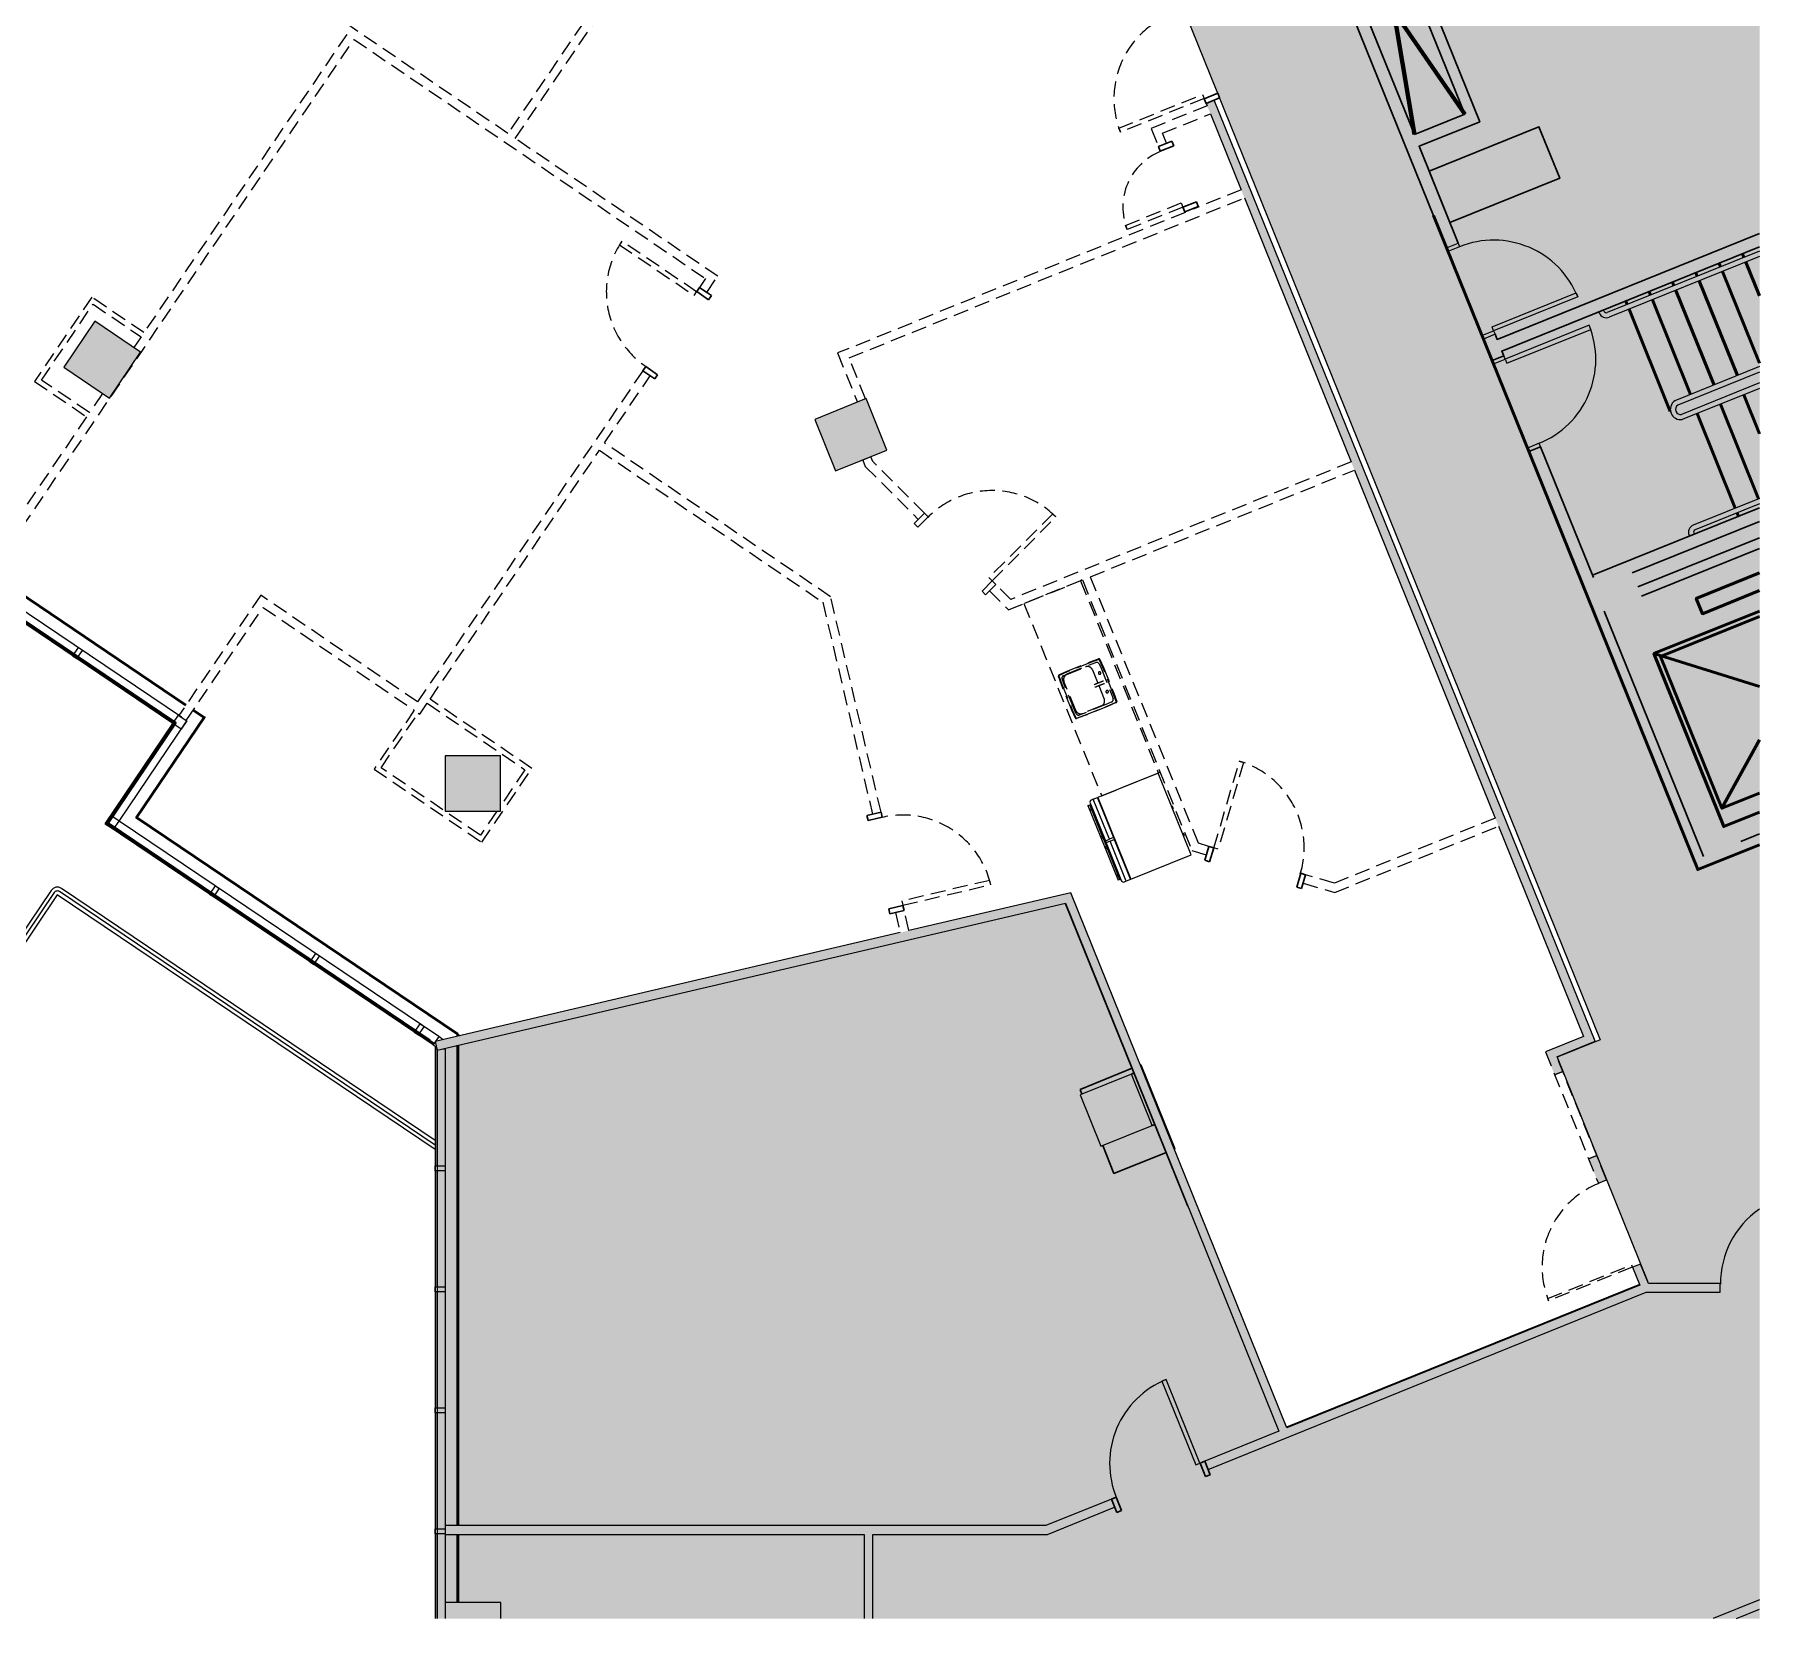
# Model space of a CAD drawing. Header units: inches. Extents: x 440 to 1827, y -16294 to -15154.
# Drawn here: x 1143 to 1827, y -16294 to -15665 of the extents above; entities that cross this region are included whole.
import ezdxf

# ---------------------------------------------------------------- set-up
doc = ezdxf.new("R2010")
doc.units = ezdxf.units.IN
doc.header["$LTSCALE"] = 48
doc.header["$MEASUREMENT"] = 0
doc.linetypes.add('Demolished', pattern=[0.1875, 0.125, -0.0625])
for name, color, linetype, lineweight in [('A-Anno-Note', 8, 'Continuous', 50), ('A-COLS', 8, 'Continuous', 30), ('A-DETL-GENF', 247, 'Continuous', 9), ('A-DETL-THIN', 8, 'Continuous', 9), ('A-DOOR', 8, 'Demolished', 9), ('A-DOOR-FRAM', 8, 'Continuous', 30), ('A-FLOR-EVTR', 8, 'Continuous', 50), ('A-FLOR-HRAL', 8, 'Continuous', 20), ('A-FLOR-STRS', 8, 'Continuous', 50), ('A-Hvac', 8, 'Continuous', 70), ('A-WALL', 8, 'Continuous', 30), ('A-WALL-PATT', 8, 'Continuous', 13), ('A-WALL-PRHT', 8, 'Continuous', 50), ('Chevy Chase Pavilion_9th - 900 _ 910_dwg', 8, 'Continuous', 9), ('I-WALL', 8, 'Continuous', 13), ('P-SANR-FIXT', 8, 'Demolished', 9), ('Q-CASE', 8, 'Demolished', 9), ('Q-SPCQ', 8, 'Continuous', 13), ('S-COLS', 8, 'Continuous', 13)]:
    doc.layers.add(name, color=color, linetype=linetype, lineweight=lineweight)

# ---------------------------------------------------------------- blocks, each defined once
blk = doc.blocks.new('Single Flush - OTJ_SOLIDFLUSH_ALUM-4829993-FIRST FLOOR DEMOLITION')
at = {"layer": 'A-DOOR'}
for p, q in [((16.15625, -1.75), (17.90625, -1.75)), ((16.15625, -37.5625), (16.15625, -1.75)), ((17.90625, -1.75), (17.90625, -37.5625)), ((17.90625, -37.5625), (16.15625, -37.5625))]:
    blk.add_line(p, q, dxfattribs=at)
blk.add_arc((17.90625, -1.75), 35.8125, 179.5, 270, dxfattribs=at)
at = {"layer": 'A-DOOR-FRAM', "linetype": 'Demolished'}
for p, q in [((-20, 4), (-20, -1.75)), ((-20, 4), (-18, 4)), ((-18, 4), (-18, -1.75)), ((18.000004, 4), (18.000004, -1.75)), ((18.000004, 4), (20.000004, 4)), ((20.000004, 4), (20.000004, -1.75)), ((-20, -1.75), (-18, -1.75)), ((18.000004, -1.75), (20.000004, -1.75))]:
    blk.add_line(p, q, dxfattribs=at)
blk = doc.blocks.new('Single Glass Door - 36_ x 84_-4836828-FIRST FLOOR DEMOLITION')
at = {"layer": 'A-DOOR'}
for p, q in [((16.90625, -1.75), (17.90625, -1.75)), ((16.90625, -37.5625), (16.90625, -1.75)), ((17.90625, -1.75), (17.90625, -37.5625)), ((17.90625, -37.5625), (16.90625, -37.5625))]:
    blk.add_line(p, q, dxfattribs=at)
blk.add_arc((17.90625, -1.75), 35.8125, 179.5, 270, dxfattribs=at)
blk = doc.blocks.new('Single Flush - 2_-4840420-FIRST FLOOR DEMOLITION')
at = {"layer": 'A-DOOR'}
for p, q in [((10.15625, -1.75), (11.90625, -1.75)), ((10.15625, -25.5625), (10.15625, -1.75)), ((11.90625, -1.75), (11.90625, -25.5625)), ((11.90625, -25.5625), (10.15625, -25.5625))]:
    blk.add_line(p, q, dxfattribs=at)
blk.add_arc((11.90625, -1.75), 23.8125, 179.5, 270, dxfattribs=at)
at = {"layer": 'A-DOOR-FRAM', "linetype": 'Demolished'}
for p, q in [((-14, 4), (-14, -1.75)), ((-14, 4), (-12, 4)), ((-12, 4), (-12, -1.75)), ((12.000004, 4), (12.000004, -1.75)), ((12.000004, 4), (14.000004, 4)), ((14.000004, 4), (14.000004, -1.75)), ((-14, -1.75), (-12, -1.75)), ((12.000004, -1.75), (14.000004, -1.75))]:
    blk.add_line(p, q, dxfattribs=at)
blk = doc.blocks.new('Single Flush - OTJ_SOLIDFLUSH_ALUM-4829932-FIRST FLOOR DEMOLITION')
at = {"layer": 'A-DOOR'}
for p, q in [((16.15625, 37.5625), (16.15625, 1.75)), ((17.90625, 37.5625), (16.15625, 37.5625)), ((17.90625, 1.75), (17.90625, 37.5625)), ((16.15625, 1.75), (17.90625, 1.75))]:
    blk.add_line(p, q, dxfattribs=at)
blk.add_arc((17.90625, 1.75), 35.8125, 90, 180.5, dxfattribs=at)
at = {"layer": 'A-DOOR-FRAM', "linetype": 'Demolished'}
for p, q in [((-20, -4), (-20, 1.75)), ((-20, 1.75), (-18, 1.75)), ((-18, -4), (-18, 1.75)), ((18.000004, -4), (18.000004, 1.75)), ((18.000004, 1.75), (20.000004, 1.75)), ((20.000004, -4), (20.000004, 1.75)), ((-20, -4), (-18, -4)), ((18.000004, -4), (20.000004, -4))]:
    blk.add_line(p, q, dxfattribs=at)
blk = doc.blocks.new('C-Counter Top - ADJ HEIGHT-4842377-FIRST FLOOR DEMOLITION')
at = {"layer": 'Q-CASE'}
for p, q in [((-47.26, 0), (-47.26, -0.75)), ((35.02, -0.75), (35.02, 0)), ((-47.26, -0.75), (-47.26, -25)), ((-47.26, -0.75), (35.02, -0.75)), ((35.02, -25), (35.02, -0.75)), ((-47.26, -25), (35.02, -25))]:
    blk.add_line(p, q, dxfattribs=at)
blk = doc.blocks.new('Single Flush - OTJ_SOLIDFLUSH_ALUM-V3-FIRST FLOOR DEMOLITION')
at = {"layer": 'A-DOOR', "linetype": 'Continuous'}
for p, q in [((16.15625, 37.5625), (16.15625, 1.75)), ((17.90625, 37.5625), (16.15625, 37.5625)), ((17.90625, 1.75), (17.90625, 37.5625)), ((16.15625, 1.75), (17.90625, 1.75))]:
    blk.add_line(p, q, dxfattribs=at)
blk.add_arc((17.90625, 1.75), 35.8125, 90, 180.5, dxfattribs=at)
at = {"layer": 'A-DOOR-FRAM'}
for p, q in [((-20, -4), (-20, 1.75)), ((-20, 1.75), (-18, 1.75)), ((-18, -4), (-18, 1.75)), ((18.000004, -4), (18.000004, 1.75)), ((18.000004, 1.75), (20.000004, 1.75)), ((20.000004, -4), (20.000004, 1.75)), ((-20, -4), (-18, -4)), ((18.000004, -4), (20.000004, -4))]:
    blk.add_line(p, q, dxfattribs=at)
blk = doc.blocks.new('Single Glass Door - 36_ x 84_-V4-FIRST FLOOR DEMOLITION')
at = {"layer": 'A-DOOR', "linetype": 'Continuous'}
blk.add_arc((17.90625, 1.75), 35.8125, 124.68249377, 180.5, dxfattribs=at)
blk = doc.blocks.new('Concrete-Rectangular-Column - 1_10_-4868861-FIRST FLOOR DEMOLITION')
at = {"layer": 'S-COLS'}
blk.add_hatch(color=256, dxfattribs=at).paths.add_polyline_path([(-11, -11), (11, -11), (11, 11), (-11, 11)], flags=0)
for p, q in [((11, 11), (-11, 11)), ((-11, 11), (-11, -11)), ((11, -11), (11, 11)), ((-11, -11), (11, -11))]:
    blk.add_line(p, q, dxfattribs=at)
blk = doc.blocks.new('Concrete-Rectangular-Column - 1_10_-V5-FIRST FLOOR DEMOLITION')
at = {"layer": 'S-COLS'}
blk.add_hatch(color=256, dxfattribs=at).paths.add_polyline_path([(4.61, -11), (11, -11), (11, 11), (4.61, 11)], flags=0)
for p, q in [((11, 11), (4.61, 11)), ((11, -11), (11, 11)), ((4.61, -11), (11, -11))]:
    blk.add_line(p, q, dxfattribs=at)
blk = doc.blocks.new('P-Sink-Rectangular - PSR1918-V6-FIRST FLOOR DEMOLITION')
at = {"layer": 'P-SANR-FIXT'}
for p, q in [((-9.5, 4.97), (-9.34, 8.49)), ((-9.13, 8.48), (-9.28, 4.96)), ((-8.99, 8.84), (-5.52, 9)), ((-5.51, 8.78), (-8.98, 8.63)), ((-8.5, 5.01), (-8.42, 6.97)), ((-7.47, 7.92), (-5.51, 8)), ((-5.52, 9), (5.52, 9)), ((-5.52, 9), (-5.51, 8.78)), ((5.51, 8.78), (-5.51, 8.78)), ((-5.51, 8), (5.51, 8)), ((5.52, 9), (5.51, 8.78)), ((8.98, 8.63), (5.51, 8.78)), ((5.51, 8), (7.47, 7.92)), ((5.52, 9), (8.99, 8.84)), ((8.42, 6.97), (8.5, 5.01)), ((9.28, 4.96), (9.13, 8.48)), ((9.34, 8.49), (9.5, 4.97)), ((-9.5, 4.97), (-9.28, 4.96)), ((-9.5, -4.97), (-9.5, 4.97)), ((-9.28, 4.96), (-9.28, -4.96)), ((-8.5, -5.01), (-8.5, 5.01)), ((-8.35, -5.5), (-8.35, 2.5)), ((-8.35, -5.5), (-8.35, 2.5)), ((-6.25, 4.6), (-0.49, 4.6)), ((-6.25, 4.6), (-0.49, 4.6)), ((0.48, 4.6), (6.25, 4.6)), ((0.48, 4.6), (6.25, 4.6)), ((8.35, 2.5), (8.35, -5.5)), ((8.35, 2.5), (8.35, -5.5)), ((8.5, 5.01), (8.5, -5.01)), ((9.5, 4.97), (9.28, 4.96)), ((9.28, -4.96), (9.28, 4.96)), ((9.5, 4.97), (9.5, -4.97)), ((-9.5, -4.97), (-9.28, -4.96)), ((-9.34, -8.49), (-9.5, -4.97)), ((-9.28, -4.96), (-9.13, -8.48)), ((-8.42, -6.97), (-8.5, -5.01)), ((8.5, -5.01), (8.42, -6.97)), ((9.13, -8.48), (9.28, -4.96)), ((9.5, -4.97), (9.28, -4.96)), ((9.5, -4.97), (9.34, -8.49)), ((-5.52, -9), (-8.99, -8.84)), ((-8.98, -8.63), (-5.51, -8.78)), ((-5.51, -8), (-7.47, -7.92)), ((6.25, -7.6), (-6.25, -7.6)), ((6.25, -7.6), (-6.25, -7.6)), ((-5.52, -9), (-5.51, -8.78)), ((5.52, -9), (-5.52, -9)), ((5.51, -8), (-5.51, -8)), ((-5.51, -8.78), (5.51, -8.78)), ((7.47, -7.92), (5.51, -8)), ((5.51, -8.78), (8.98, -8.63)), ((5.52, -9), (5.51, -8.78)), ((8.99, -8.84), (5.52, -9))]:
    blk.add_line(p, q, dxfattribs=at)
at = {"layer": 'P-SANR-FIXT', "flags": 128}
for points in [[(-0.5, 6.97), (-0.5, 6.97), (-0.5, 6.96), (-0.5, 6.95), (-0.5, 6.94), (-0.5, 6.93), (-0.5, 6.91), (-0.5, 6.89), (-0.5, 6.87), (-0.5, 6.84), (-0.5, 6.81), (-0.5, 6.78), (-0.5, 6.74), (-0.5, 6.7), (-0.5, 6.66), (-0.5, 6.62), (-0.5, 6.57), (-0.5, 6.52), (-0.5, 6.47), (-0.5, 6.42), (-0.5, 6.36), (-0.5, 6.3), (-0.5, 6.24), (-0.5, 6.18), (-0.5, 6.11), (-0.5, 6.05), (-0.5, 5.98), (-0.5, 5.91), (-0.5, 5.84), (-0.5, 5.77), (-0.5, 5.69), (-0.5, 5.62), (-0.5, 5.54), (-0.5, 5.46), (-0.5, 5.39), (-0.5, 5.31), (-0.5, 5.23), (-0.5, 5.15), (-0.5, 5.07), (-0.5, 4.99), (-0.5, 4.91), (-0.5, 4.83), (-0.5, 4.75), (-0.5, 4.67), (-0.5, 4.59), (-0.5, 4.51), (-0.5, 4.44), (-0.5, 4.36), (-0.5, 4.28), (-0.5, 4.21), (-0.5, 4.13), (-0.5, 4.06), (-0.5, 3.99), (-0.5, 3.92), (-0.5, 3.86), (-0.5, 3.79), (-0.5, 3.73), (-0.5, 3.66), (-0.5, 3.61), (-0.5, 3.55), (-0.5, 3.49), (-0.5, 3.44), (-0.5, 3.39), (-0.5, 3.34), (-0.5, 3.3), (-0.5, 3.25), (-0.5, 3.21), (-0.5, 3.18), (-0.5, 3.14), (-0.5, 3.11), (-0.5, 3.08), (-0.5, 3.06), (-0.5, 3.04), (-0.5, 3.02), (-0.5, 3), (-0.5, 2.99), (-0.5, 2.98), (-0.5, 2.97), (-0.5, 2.97), (-0.5, 2.97)], [(0.5, 2.97), (0.5, 2.97), (0.5, 2.97), (0.5, 2.98), (0.5, 2.99), (0.5, 3.01), (0.5, 3.02), (0.5, 3.05), (0.5, 3.07), (0.5, 3.1), (0.5, 3.13), (0.5, 3.16), (0.5, 3.19), (0.5, 3.23), (0.5, 3.27), (0.5, 3.32), (0.5, 3.36), (0.5, 3.41), (0.5, 3.46), (0.5, 3.52), (0.5, 3.57), (0.5, 3.63), (0.5, 3.69), (0.5, 3.76), (0.5, 3.82), (0.5, 3.89), (0.5, 3.95), (0.5, 4.02), (0.5, 4.1), (0.5, 4.17), (0.5, 4.24), (0.5, 4.32), (0.5, 4.39), (0.5, 4.47), (0.5, 4.55), (0.5, 4.63), (0.5, 4.71), (0.5, 4.79), (0.5, 4.87), (0.5, 4.95), (0.5, 5.03), (0.5, 5.11), (0.5, 5.19), (0.5, 5.26), (0.5, 5.34), (0.5, 5.42), (0.5, 5.5), (0.5, 5.58), (0.5, 5.65), (0.5, 5.73), (0.5, 5.8), (0.5, 5.87), (0.5, 5.94), (0.5, 6.01), (0.5, 6.08), (0.5, 6.14), (0.5, 6.21), (0.5, 6.27), (0.5, 6.33), (0.5, 6.39), (0.5, 6.44), (0.5, 6.49), (0.5, 6.55), (0.5, 6.59), (0.5, 6.64), (0.5, 6.68), (0.5, 6.72), (0.5, 6.76), (0.5, 6.79), (0.5, 6.82), (0.5, 6.85), (0.5, 6.88), (0.5, 6.9), (0.5, 6.92), (0.5, 6.93), (0.5, 6.95), (0.5, 6.96), (0.5, 6.96), (0.5, 6.97), (0.5, 6.97)]]:
    blk.add_lwpolyline(points, dxfattribs=at)
at = {"layer": 'P-SANR-FIXT'}
for centre, radius, start, end in [((-8.97, 8.47), 0.371, 92.5667, 177.4333), ((-8.97, 8.47), 0.156, 92.5667, 177.4333), ((-7.42, 6.92), 0.995, 92.5667, 177.4333), ((-4, 6.75), 0.5, 360, 180), ((-4, 6.75), 0.5, 135, 165), ((-4, 6.75), 0.5, 135, 165), ((-4, 6.75), 0.5, 60, 120), ((-4, 6.75), 0.5, 60, 120), ((-4, 6.75), 0.5, 75, 103.56208), ((-4, 6.75), 0.5, 75, 103.56208), ((-4, 6.75), 0.5, 0, 45), ((-4, 6.75), 0.5, 32.53985, 45), ((-4, 6.75), 0.5, 0, 45), ((-4, 6.75), 0.5, 32.53985, 45), ((-4, 6.75), 0.5, 15, 30), ((-4, 6.75), 0.5, 15, 30), ((4, 6.75), 0.5, 360, 180), ((4, 6.75), 0.5, 135, 180), ((4, 6.75), 0.5, 135, 180), ((4, 6.75), 0.5, 165, 180), ((4, 6.75), 0.5, 165, 180), ((4, 6.75), 0.5, 135, 150), ((4, 6.75), 0.5, 135, 150), ((4, 6.75), 0.5, 0, 120), ((4, 6.75), 0.5, 0, 120), ((4, 6.75), 0.5, 75, 105), ((4, 6.75), 0.5, 75, 105), ((4, 6.75), 0.5, 30, 60), ((4, 6.75), 0.5, 30, 60), ((7.42, 6.92), 0.995, 2.5667, 87.4333), ((8.97, 8.47), 0.156, 2.5667, 87.4333), ((8.97, 8.47), 0.371, 2.5667, 87.4333), ((-6.25, 2.5), 2.1, 90, 180), ((-6.25, 2.5), 2.1, 90, 180), ((-6.25, 2.5), 2.1, 160.02876, 180), ((-6.25, 2.5), 2.1, 115.02876, 154.97124), ((-6.25, 2.5), 2.1, 90, 109.97124), ((-4, 6.75), 0.5, 180, 360), ((-4, 6.75), 0.5, 180, 270), ((-4, 6.75), 0.5, 180, 270), ((-4, 6.75), 0.5, 195, 240), ((-4, 6.75), 0.5, 195, 240), ((-4, 6.75), 0.5, 255, 270), ((-4, 6.75), 0.5, 255, 270), ((-4, 6.75), 0.5, 315, 360), ((-4, 6.75), 0.5, 315, 360), ((-4, 6.75), 0.5, 315, 345), ((-4, 6.75), 0.5, 315, 345), ((4, 6.75), 0.5, 180, 360), ((4, 6.75), 0.5, 180, 225), ((4, 6.75), 0.5, 180, 195), ((4, 6.75), 0.5, 180, 225), ((4, 6.75), 0.5, 180, 195), ((4, 6.75), 0.5, 210, 225), ((4, 6.75), 0.5, 210, 225), ((4, 6.75), 0.5, 240, 300), ((4, 6.75), 0.5, 240, 300), ((4, 6.75), 0.5, 255, 270), ((4, 6.75), 0.5, 255, 270), ((4, 6.75), 0.5, 315, 345), ((4, 6.75), 0.5, 315, 345), ((4, 6.75), 0.5, 315, 330), ((4, 6.75), 0.5, 315, 330), ((6.25, 2.5), 2.1, 70.02876, 90), ((6.25, 2.5), 2.1, 0, 90), ((6.25, 2.5), 2.1, 0, 90), ((6.25, 2.5), 2.1, 25.02876, 64.97124), ((6.25, 2.5), 2.1, 0, 19.97124), ((-6.25, -5.5), 2.1, 180, 199.97124), ((-6.25, -5.5), 2.1, 180, 270), ((-6.25, -5.5), 2.1, 180, 270), ((-6.25, -5.5), 2.1, 205.02876, 244.97124), ((6.25, -5.5), 2.1, 270, 360), ((6.25, -5.5), 2.1, 270, 360), ((6.25, -5.5), 2.1, 295.02876, 334.97124), ((6.25, -5.5), 2.1, 340.02876, 360), ((-8.97, -8.47), 0.371, 182.5667, 267.4333), ((-8.97, -8.47), 0.156, 182.5667, 267.4333), ((-7.42, -6.92), 0.995, 182.5667, 267.4333), ((-6.25, -5.5), 2.1, 250.02876, 270), ((6.25, -5.5), 2.1, 270, 289.97124), ((7.42, -6.92), 0.995, 272.5667, 357.4333), ((8.97, -8.47), 0.156, 272.5667, 357.4333), ((8.97, -8.47), 0.371, 272.5667, 357.4333)]:
    blk.add_arc(centre, radius, start, end, dxfattribs=at)
blk = doc.blocks.new('A-Refrigerator - A-Refrigerator-4739113-FIRST FLOOR DEMOLITION')
at = {"layer": 'Q-SPCQ'}
for p, q in [((17.5, 13.75), (-17.5, 13.75)), ((-17.5, 13.75), (-17.5, -12)), ((-3.18, 14), (-3.18, 13.75)), ((-3.16, 14), (-3.18, 14)), ((-3.18, 14), (-2.18, 14)), ((-2.18, 14), (-2.2, 14)), ((-2.18, 13.75), (-2.18, 14)), ((8.38, 14), (8.38, 13.75)), ((8.4, 14), (8.38, 14)), ((8.38, 14), (9.38, 14)), ((9.38, 14), (9.36, 14)), ((9.38, 13.75), (9.38, 14)), ((17.5, -12), (17.5, 13.75)), ((-17.5, -12), (17.5, -12)), ((-0.36, -12.19), (-17.5, -12.19)), ((-17.5, -12.19), (-17.5, -12.25)), ((-17.5, -12.25), (-0.36, -12.25)), ((-17.5, -14), (-17.5, -12.25)), ((-0.36, -12.25), (-0.36, -12.19)), ((17.5, -12.19), (-0.36, -12.19)), ((-0.36, -12.25), (-0.36, -14)), ((0.39, -12.25), (17.5, -12.25)), ((0.39, -14), (0.39, -12.25)), ((17.5, -12.25), (17.5, -12.19)), ((17.5, -12.25), (17.5, -14)), ((-0.36, -14), (-17.5, -14)), ((-17.5, -14), (-17.5, -15.21)), ((-17.5, -15.21), (-16.96, -15.75)), ((-16.96, -15.75), (-0.36, -15.75)), ((-2.39, -16.13), (-16, -16.13)), ((-16, -16.88), (-16, -16.13)), ((-16, -16.88), (16, -16.88)), ((-14.19, -15.75), (-14.19, -16.13)), ((-14.19, -15.75), (-14.19, -16.5)), ((-13.81, -16.13), (-13.81, -15.75)), ((-13.81, -16.5), (-13.81, -15.75)), ((-2.42, -15.75), (-2.42, -16.18)), ((-2.42, -15.75), (-2.42, -16.18)), ((2.07, -16.13), (-2.07, -16.13)), ((-2.04, -16.2), (-2.04, -15.75)), ((-2.04, -16.2), (-2.04, -15.75)), ((-0.36, -15.75), (-0.36, -14)), ((-0.36, -15.75), (0.39, -15.75)), ((17.5, -14), (0.39, -14)), ((0.39, -14), (0.39, -15.75)), ((0.39, -15.75), (16.89, -15.75)), ((2.04, -15.75), (2.04, -16.2)), ((2.04, -15.75), (2.04, -16.2)), ((16, -16.13), (2.39, -16.13)), ((2.42, -16.18), (2.42, -15.75)), ((2.42, -16.18), (2.42, -15.75)), ((13.81, -15.75), (13.81, -16.13)), ((13.81, -15.75), (13.81, -16.5)), ((14.19, -16.13), (14.19, -15.75)), ((14.19, -16.5), (14.19, -15.75)), ((16, -16.13), (16, -16.88)), ((16.89, -15.75), (17.5, -15.14)), ((17.5, -15.14), (17.5, -14))]:
    blk.add_line(p, q, dxfattribs=at)
for centre, start, end in [((-2.25, -16.5), 90, 270), ((-2.25, -16.5), 270, 90), ((2.25, -16.5), 90, 270), ((2.25, -16.5), 270, 90)]:
    blk.add_arc(centre, 0.375, start, end, dxfattribs=at)
blk = doc.blocks.new('Chevy Chase Pavilion_9th - 900 _ 910_dwg-4821032-FIRST FLOOR DEMOLITION')
at = {"layer": 'A-Anno-Note', "flags": 128}
for points in [[(2470.91, 2407.95), (2446.42, 2398.06), (2341.53, 2657.67)], [(1763.67, 2509.25), (1842.2, 2456.29), (1815.33, 2416.47), (1943.2, 2330.22)]]:
    blk.add_lwpolyline(points, dxfattribs=at)
at = {"layer": 'A-COLS'}
for p, q in [((2221.67, 2316.95), (2222.67, 2317.36)), ((2230.91, 2296.96), (2229.91, 2296.56))]:
    blk.add_line(p, q, dxfattribs=at)
at = {"layer": 'A-COLS', "flags": 128}
blk.add_lwpolyline([(2339.79, 2675.3), (2383.37, 2692.91), (2391.61, 2672.51), (2348.03, 2654.9)], close=True, dxfattribs=at)
at = {"layer": 'A-DOOR', "linetype": 'Continuous', "flags": 128}
for points in [[(2347.27, 2643.43), (2346.7, 2644.82), (2351.34, 2646.7), (2351.9, 2645.31)], [(2364.74, 2613.55), (2398.12, 2627.04), (2398.77, 2625.42), (2365.4, 2611.93)], [(2361.32, 2608.66), (2360.76, 2610.06), (2365.4, 2611.93), (2365.96, 2610.54)], [(2370.61, 2599.04), (2403.99, 2612.51), (2403.33, 2614.14), (2369.95, 2600.66)], [(2364.75, 2600.18), (2365.31, 2598.79), (2369.95, 2600.66), (2369.39, 2602.05)], [(2378.79, 2565.4), (2379.36, 2564.01), (2383.99, 2565.89), (2383.43, 2567.28)]]:
    blk.add_lwpolyline(points, close=True, dxfattribs=at)
at = {"layer": 'A-DOOR', "linetype": 'Continuous'}
for centre, start, end in [((2365.4, 2611.93), 22.01263, 112.01265), ((2369.95, 2600.66), 291.99019, 21.99021)]:
    blk.add_arc(centre, 36, start, end, dxfattribs=at)
at = {"layer": 'A-FLOR-EVTR'}
for p, q in [((2470.91, 2500.71), (2429.03, 2483.79)), ((2431.64, 2482.68), (2470.91, 2498.55)), ((2470.91, 2449.62), (2455.98, 2422.42))]:
    blk.add_line(p, q, dxfattribs=at)
at = {"layer": 'A-FLOR-EVTR', "flags": 128}
for points in [[(2470.91, 2515.87), (2445.79, 2505.73), (2448.24, 2499.66), (2470.91, 2508.82)], [(2470.91, 2470.78), (2429.03, 2483.79), (2456.75, 2415.18), (2470.91, 2420.9)], [(2470.91, 2428.45), (2455.98, 2422.42), (2431.64, 2482.68)]]:
    blk.add_lwpolyline(points, dxfattribs=at)
at = {"layer": 'A-FLOR-HRAL'}
for p, q in [((2470.91, 2643.55), (2410.51, 2619.15)), ((2470.91, 2641.4), (2411.26, 2617.29)), ((2407.37, 2618.91), (2407.14, 2619.47)), ((2409.19, 2619.74), (2409, 2620.21)), ((2470.91, 2597.72), (2437.29, 2584.13)), ((2470.91, 2595.56), (2438.45, 2582.44)), ((2470.91, 2591.24), (2439.94, 2578.73)), ((2470.91, 2589.09), (2440.28, 2576.71)), ((2470.91, 2545.4), (2444.61, 2534.77)), ((2470.91, 2543.25), (2445.36, 2532.92)), ((2442.92, 2530.95), (2443.14, 2530.4)), ((2444.8, 2531.62), (2444.99, 2531.15)), ((1844.64, 2458.53), (1766.09, 2511.52)), ((1792.84, 2389.79), (1760.57, 2341.93)), ((1945.33, 2290.54), (1797.01, 2390.59)), ((1794.09, 2388.94), (1761.17, 2340.15)), ((1945.33, 2288.74), (1796.17, 2389.35)), ((1945.33, 2326.94), (1945.33, 2100.84)), ((1949.29, 2326.94), (1949.29, 2137.72)), ((1949.29, 2134.22), (1949.29, 2107.22))]:
    blk.add_line(p, q, dxfattribs=at)
at = {"layer": 'A-FLOR-HRAL', "flags": 128}
for points in [[(1944.51, 2328.5), (1814.34, 2416.29), (1841.19, 2456.09), (1725.13, 2534.37)], [(1946.72, 2331.78), (1819.84, 2417.36), (1846.68, 2457.15), (1844.47, 2453.87), (1841.19, 2456.08), (1843.4, 2459.36), (1844.97, 2458.31)], [(1846.49, 2457.28), (1846.69, 2457.15), (1846.49, 2457.28)], [(1945.33, 2286.93), (1795.33, 2388.11), (1761.77, 2338.36)], [(1945.31, 2329.69), (1944.51, 2328.5), (1945.33, 2327.94)], [(1945.33, 2327.94), (1945.33, 2326.94), (1945.96, 2326.94)], [(1948.49, 2330.58), (1946.72, 2331.78), (1945.43, 2329.87)], [(1948.3, 2326.94), (1949.29, 2326.94), (1949.29, 2327.17)], [(1949.28, 2134.47), (1945.33, 2134.47), (1945.33, 2136.47), (1949.28, 2136.47)]]:
    blk.add_lwpolyline(points, dxfattribs=at)
for points in [[(1805.28, 2485.11), (1803.63, 2486.23), (1801.41, 2482.95), (1803.07, 2481.83)], [(1819.84, 2417.36), (1816.56, 2419.58), (1814.34, 2416.29), (1817.62, 2414.08)], [(1859.63, 2390.51), (1857.97, 2391.63), (1855.76, 2388.35), (1857.41, 2387.23)], [(1899.41, 2363.66), (1897.76, 2364.78), (1895.55, 2361.5), (1897.2, 2360.38)], [(1940.87, 2335.72), (1939.22, 2336.84), (1937.01, 2333.56), (1938.66, 2332.44)], [(1949.29, 2280.47), (1949.29, 2278.47), (1945.33, 2278.47), (1945.33, 2280.47)], [(1949.29, 2232.47), (1949.29, 2230.47), (1945.33, 2230.47), (1945.33, 2232.47)], [(1949.29, 2184.47), (1949.29, 2182.47), (1945.33, 2182.47), (1945.33, 2184.47)]]:
    blk.add_lwpolyline(points, close=True, dxfattribs=at)
at = {"layer": 'A-FLOR-HRAL'}
for centre, radius, start, end in [((2410.12, 2620.11), 3, 202.00484, 292.00485), ((2410.12, 2620.11), 1, 202.00484, 292.00485), ((2439.59, 2580.77), 4.09, 124.3409, 279.66846), ((2439.59, 2580.77), 2.03, 124.3409, 279.66846), ((2445.73, 2531.99), 3, 112.00468, 202.00468), ((2445.73, 2531.99), 1, 112.00468, 202.00468), ((1795.33, 2388.11), 3, 55.98915, 145.99959), ((1795.33, 2388.11), 1.5, 55.99922, 146.02008)]:
    blk.add_arc(centre, radius, start, end, dxfattribs=at)
at = {"layer": 'A-FLOR-STRS'}
for p, q in [((2454.91, 2638.7), (2455.47, 2637.31)), ((2464.18, 2642.45), (2464.74, 2641.06)), ((2465.49, 2639.2), (2470.91, 2625.78)), ((2436.36, 2631.21), (2436.92, 2629.82)), ((2445.63, 2634.96), (2446.2, 2633.57)), ((2446.94, 2631.71), (2462.12, 2594.16)), ((2456.21, 2635.46), (2470.91, 2599.09)), ((2417.82, 2623.72), (2418.38, 2622.32)), ((2427.09, 2627.47), (2427.65, 2626.07)), ((2428.4, 2624.22), (2443.57, 2586.67)), ((2437.67, 2627.97), (2452.85, 2590.41)), ((2419.13, 2620.47), (2435.51, 2579.94)), ((2455.39, 2582.81), (2470.57, 2545.26)), ((2464.66, 2586.56), (2470.91, 2571.1)), ((2446.12, 2579.07), (2461.29, 2541.52)), ((2462.04, 2539.67), (2462.6, 2538.28))]:
    blk.add_line(p, q, dxfattribs=at)
at = {"layer": 'A-Hvac'}
for p, q in [((2333.93, 2689.82), (2317.57, 2787.82)), ((2297.59, 2779.75), (2353.9, 2697.88))]:
    blk.add_line(p, q, dxfattribs=at)
at = {"layer": 'A-WALL'}
for p, q in [((2361.32, 2608.66), (2364.75, 2600.18)), ((2379.36, 2564.01), (2383.99, 2565.89)), ((2379.36, 2564.02), (2404.09, 2502.82)), ((2384, 2565.89), (2404.98, 2513.97)), ((2470.91, 2541.69), (2404.6, 2514.9)), ((2470.91, 2536.29), (2420.38, 2515.88)), ((2422.63, 2510.32), (2470.91, 2529.82)), ((2424.13, 2506.61), (2470.91, 2525.51)), ((1801.81, 2483.53), (1763.67, 2509.25)), ((2405.58, 2499.11), (2444.92, 2401.76)), ((2409.29, 2500.61), (2448.62, 2403.26)), ((1841.6, 2456.68), (1803.46, 2482.41)), ((1841.78, 2455.68), (1817.14, 2419.16)), ((1856.16, 2388.93), (1818.02, 2414.66)), ((2470.91, 2412.28), (2463.46, 2409.27)), ((2465.88, 2405.93), (2470.91, 2407.96)), ((1895.94, 2362.08), (1857.8, 2387.81)), ((1937.39, 2334.13), (1897.6, 2360.97)), ((1944.89, 2329.07), (1939.04, 2333.01)), ((1946.03, 2326.61), (1946.03, 2280.47)), ((2201.23, 2310.85), (2221.92, 2319.22)), ((2201.98, 2309), (2201.23, 2310.85)), ((1946.03, 2278.48), (1946.03, 2232.47)), ((1946.03, 2230.48), (1946.03, 2184.47)), ((1946.03, 2182.48), (1946.03, 2136.47)), ((1946.03, 2134.48), (1946.03, 2100.84))]:
    blk.add_line(p, q, dxfattribs=at)
at = {"layer": 'A-WALL', "flags": 128}
for points in [[(2470.91, 2857.7), (2290.2, 2784.69), (2346.71, 2644.82)], [(2351.35, 2646.7), (2335.8, 2685.18), (2359.91, 2694.92), (2320.82, 2791.66), (2470.91, 2852.31)], [(2365.96, 2610.54), (2366.77, 2608.54), (2470.91, 2650.62)], [(2362.13, 2606.66), (2364.75, 2600.18), (2369.39, 2602.05), (2368.64, 2603.91), (2470.91, 2645.23)], [(2225.17, 2320.53), (2225.33, 2320.59), (2238.82, 2287.22), (2238.65, 2287.15)], [(2235.41, 2285.84), (2214.71, 2277.48), (2210.22, 2288.6)]]:
    blk.add_lwpolyline(points, dxfattribs=at)
blk.add_lwpolyline([(2333.93, 2689.82), (2296.72, 2781.93), (2316.69, 2790), (2353.9, 2697.88)], close=True, dxfattribs=at)
at = {"layer": 'A-WALL-PRHT'}
for p, q in [((1846.4, 2463.37), (1768.9, 2515.65)), ((1954.3, 2332.71), (1954.3, 2331.94)), ((1954.3, 2328.35), (1954.3, 2137.72)), ((1954.3, 2134.22), (1954.3, 2107.22))]:
    blk.add_line(p, q, dxfattribs=at)
at = {"layer": 'A-WALL-PRHT', "flags": 128}
blk.add_lwpolyline([(1954.29, 2332.7), (1826.78, 2418.71), (1853.62, 2458.5), (1849.31, 2461.42)], dxfattribs=at)

msp = doc.modelspace()

# ---------------------------------------------------------------- hatches: boundary and pattern name
at = {"layer": 'A-DETL-GENF'}
h = msp.add_hatch(color=256, dxfattribs=at)
h.paths.add_polyline_path([(1305.8, -16293.97), (1305.81, -16293.97), (1305.81, -16287.58), (1327.81, -16287.58), (1327.81, -16293.97), (1472.05, -16293.97), (1472.05, -16260.58), (1305.8, -16260.58), (1305.8, -16257.08), (1544.17, -16257.08), (1570.18, -16246.56), (1571.49, -16249.8), (1544.85, -16260.58), (1475.55, -16260.58), (1475.55, -16293.97), (1809, -16293.97), (1827.43, -16286.52), (1827.43, -15154.33), (1383.78, -15154.33), (1383.78, -15385.58), (1447.48, -15385.58), (1504.16, -15430.97), (1501.97, -15433.7), (1446.25, -15389.08), (1194.28, -15389.08), (1194.28, -15237.45), (1197.78, -15237.45), (1197.78, -15316.95), (1251.34, -15316.95), (1251.34, -15320.45), (1197.78, -15320.45), (1197.78, -15385.58), (1379.78, -15385.58), (1379.78, -15320.45), (1287.34, -15320.45), (1287.34, -15316.95), (1379.78, -15316.95), (1379.78, -15163.08), (1284.71, -15163.08), (1284.71, -15155.33), (1288.21, -15155.33), (1288.21, -15159.58), (1379.78, -15159.58), (1379.78, -15154.33), (759.52, -15154.33), (759.52, -15160.95), (851.27, -15160.95), (851.27, -15157.02), (854.77, -15157.02), (854.77, -15160.95), (916.21, -15160.95), (916.21, -15164.45), (719.73, -15164.45), (719.73, -15167.45), (714.86, -15167.45), (714.86, -15164.45), (690.27, -15164.45), (690.27, -15160.95), (756.02, -15160.95), (756.02, -15154.33), (647.27, -15154.33), (647.27, -15160.95), (652.27, -15160.95), (652.27, -15164.45), (637.4, -15164.45), (637.4, -15160.95), (642.4, -15160.95), (642.4, -15154.33), (533.65, -15154.33), (533.65, -15160.95), (599.4, -15160.95), (599.4, -15164.45), (523.77, -15164.45), (523.77, -15159.58), (528.77, -15159.58), (528.77, -15154.33), (461.24, -15154.33), (461.24, -15159.58), (485.77, -15159.58), (485.77, -15164.45), (461.24, -15164.45), (461.24, -15463.14), (514.27, -15463.14), (514.28, -15462.32), (559.77, -15462.32), (559.77, -15460.14), (560.77, -15460.14), (560.77, -15462.32), (1432.27, -15462.32), (1458.98, -15483.69), (1462.14, -15478.99), (1480.38, -15491.3), (1476.2, -15497.5), (1563.41, -15567.33), (1764.19, -16064.31), (1747.08, -16071.22), (1783.03, -16160.06), (1782.99, -16160.08), (1783.33, -16160.94), (1811.86, -16160.94), (1811.86, -16164.44), (1782.49, -16164.44), (1608.57, -16234.8), (1607.26, -16231.55), (1636.65, -16219.66), (1575.5, -16068.38), (1551.88, -16010), (1302.6, -16068.38), (1302.6, -16293.97)], flags=0)
h.paths.add_polyline_path([(1827.43, -16293.97), (1827.43, -16290.3), (1818.35, -16293.97)], flags=0)
h.paths.add_polyline_path([(1639.89, -16218.35), (1779.87, -16161.72), (1779.74, -16161.39), (1639.76, -16218.02)], flags=0)
h.paths.add_polyline_path([(1566.03, -16106.49), (1557.79, -16086.09), (1578.19, -16077.85), (1586.43, -16098.25)], flags=0)
h.paths.add_polyline_path([(461.24, -15841.83), (537.04, -15811.16), (532.04, -15800.43), (523.56, -15803.85), (515.32, -15783.46), (515.42, -15783.42), (515.32, -15783.16), (522.61, -15780.21), (514.27, -15762.32), (514.27, -15614.62), (503.78, -15614.62), (503.78, -15593.24), (461.24, -15593.24), (461.24, -15792.94)], flags=0)
h.paths.add_polyline_path([(461.24, -15589.74), (503.78, -15589.74), (503.78, -15568.14), (514.27, -15568.14), (514.27, -15467.14), (461.24, -15467.14), (461.24, -15568.14)], flags=0)
h.paths.add_polyline_path([(799.77, -15402.45), (694.96, -15402.45), (694.96, -15397.45), (799.77, -15397.45), (799.77, -15385.45), (1137.77, -15385.45), (1137.77, -15229.45), (1129.07, -15229.45), (1129.07, -15229.95), (1127.07, -15229.95), (1127.07, -15223.95), (1129.07, -15223.95), (1129.07, -15224.45), (1142.77, -15224.45), (1142.77, -15390.45), (804.77, -15390.45), (804.77, -15402.45), (802.79, -15402.45)], flags=0)
h.paths.add_polyline_path([(656.96, -15402.45), (648.52, -15402.45), (648.52, -15337.45), (560.77, -15337.45), (560.77, -15388.15), (559.77, -15388.15), (559.77, -15337.45), (478.77, -15337.45), (478.77, -15332.58), (506.77, -15332.58), (506.77, -15286.2), (478.77, -15286.2), (478.77, -15281.33), (506.77, -15281.33), (506.77, -15229.33), (478.77, -15229.33), (478.77, -15224.45), (527.11, -15224.45), (527.11, -15229.33), (511.65, -15229.33), (511.65, -15315.45), (528.77, -15315.45), (528.77, -15332.58), (569.77, -15332.58), (569.77, -15229.33), (565.11, -15229.33), (565.11, -15224.45), (714.86, -15224.45), (714.86, -15205.45), (719.73, -15205.45), (719.73, -15224.45), (753.77, -15224.45), (753.77, -15223.95), (755.77, -15223.95), (755.77, -15229.95), (753.77, -15229.95), (753.77, -15229.45), (623.68, -15229.45), (623.68, -15324.45), (794.77, -15324.45), (794.77, -15229.45), (793.77, -15229.45), (793.77, -15229.95), (791.77, -15229.95), (791.77, -15223.95), (793.77, -15223.95), (793.77, -15224.45), (810.23, -15224.45), (810.23, -15223.95), (812.23, -15223.95), (812.23, -15229.95), (810.23, -15229.95), (810.23, -15229.45), (799.77, -15229.45), (799.77, -15315.45), (816.77, -15315.45), (816.77, -15337.45), (794.77, -15337.45), (794.77, -15329.45), (653.4, -15329.45), (653.4, -15397.58), (656.96, -15397.58)], flags=0)
h.paths.add_polyline_path([(1222.82, -15384.33), (1198.82, -15384.33), (1198.82, -15344.7), (1222.82, -15344.7), (1222.82, -15363.33), (1378.82, -15363.33), (1378.82, -15384.33), (1234.98, -15384.33)], flags=0)
h.paths.add_polyline_path([(574.77, -15332.58), (648.52, -15332.58), (648.52, -15329.45), (574.65, -15329.45), (574.65, -15332.58)], flags=0)
h.paths.add_polyline_path([(848.23, -15229.95), (848.23, -15223.95), (850.23, -15223.95), (850.23, -15224.45), (1089.07, -15224.45), (1089.07, -15223.95), (1091.07, -15223.95), (1091.07, -15229.95), (1089.07, -15229.95), (1089.07, -15229.45), (850.23, -15229.45), (850.23, -15229.95)], flags=0)
h.paths.add_polyline_path([(1197.78, -15172.45), (1194.28, -15172.45), (1194.28, -15164.45), (952.21, -15164.45), (952.21, -15160.95), (1198.03, -15160.95), (1198.03, -15164.45), (1197.78, -15164.45)], flags=0)
at = {"layer": 'A-WALL-PATT'}
h = msp.add_hatch(color=256, dxfattribs=at)
h.paths.add_polyline_path([(1757.63, -16062.93), (1760.87, -16061.62), (1611.05, -15691.28), (1607.81, -15692.59), (1757.09, -16061.62)], flags=0)
h.paths.add_polyline_path([(1592.8, -15655.51), (1596.05, -15654.2), (1562.85, -15572.12), (1557.26, -15567.65), (1560.16, -15574.82)], flags=0)
for points in [[(1302.6, -16068.38), (1555.39, -16009.18), (1554.06, -16005.89), (1301.8, -16064.97)], [(1636.65, -16219.66), (1639.89, -16218.35), (1555.39, -16009.18), (1551.94, -16009.98), (1586.43, -16095.36)], [(1747, -16071.01), (1762.18, -16064.86), (1760.87, -16061.62), (1745.69, -16067.76), (1746.1, -16068.78)], [(1783.12, -16164.44), (1811.86, -16164.44), (1811.86, -16160.94), (1783.33, -16160.94), (1784.43, -16163.66), (1782.49, -16164.44)], [(1544.17, -16260.58), (1544.85, -16260.58), (1553.5, -16257.08), (1305.8, -16257.08), (1305.8, -16260.58), (1486.39, -16260.58)], [(1473.45, -16293.97), (1475.55, -16293.97), (1475.55, -16260.58), (1472.05, -16260.58), (1472.05, -16293.97)], [(1814, -16293.97), (1818.35, -16293.97), (1827.43, -16290.3), (1827.43, -16286.52), (1809, -16293.97)]]:
    msp.add_hatch(color=256, dxfattribs=at).paths.add_polyline_path(points, flags=0)
h = msp.add_hatch(color=256, dxfattribs=at)
h.paths.add_polyline_path([(1779.87, -16161.72), (1783.12, -16160.41), (1780.23, -16153.27), (1776.99, -16154.58)], flags=0)
h.paths.add_polyline_path([(1763.5, -16121.2), (1766.75, -16119.89), (1762.83, -16110.2), (1759.59, -16111.51), (1762.83, -16119.54)], flags=0)
h.paths.add_polyline_path([(1746.1, -16078.13), (1749.35, -16076.82), (1745.69, -16067.76), (1742.44, -16069.07), (1745.69, -16077.1)], flags=0)
h = msp.add_hatch(color=256, dxfattribs=at)
h.paths.add_polyline_path([(1551.94, -16257.08), (1553.5, -16257.08), (1571.49, -16249.8), (1570.18, -16246.56), (1544.17, -16257.08)], flags=0)
h.paths.add_polyline_path([(1608.57, -16234.8), (1784.43, -16163.66), (1783.12, -16160.41), (1607.26, -16231.55)], flags=0)

# ---------------------------------------------------------------- linework, layer by layer
at = {"layer": 'A-DETL-THIN'}
for p, q in [((1563.41, -15567.33), (1764.19, -16064.31)), ((1600.6, -16130.44), (1551.88, -16009.99)), ((1302.6, -16068.38), (1302.6, -16293.97)), ((1764.19, -16064.31), (1747.08, -16071.22)), ((1747.08, -16071.22), (1783.03, -16160.06)), ((1779.74, -16161.39), (1639.76, -16218.02))]:
    msp.add_line(p, q, dxfattribs=at)
at = {"layer": 'I-WALL', "linetype": 'Demolished'}
for p, q in [((1333.58, -15706.52), (1467.73, -15509.32)), ((1385.81, -15623.52), (1330.68, -15704.55)), ((1330.68, -15704.55), (1252.01, -15651.02)), ((1122.61, -15883.29), (1269.6, -15667.22)), ((1266.7, -15665.25), (1186.21, -15783.58)), ((1269.6, -15667.22), (1409.12, -15762.14)), ((1608.18, -15693.52), (1585.93, -15702.52)), ((1590.49, -15704.45), (1609.49, -15696.76)), ((1585.93, -15702.52), (1588.85, -15709.73)), ((1592.1, -15708.42), (1590.49, -15704.45)), ((1413.98, -15761.22), (1333.58, -15706.52)), ((1588.85, -15709.73), (1592.1, -15708.42)), ((1466.1, -15793.6), (1622.99, -15730.13)), ((1621.68, -15726.89), (1602.68, -15734.58)), ((1599.43, -15735.89), (1461.54, -15791.67)), ((1602.6, -15734.38), (1599.35, -15735.69)), ((1599.35, -15735.69), (1599.43, -15735.89)), ((1602.68, -15734.58), (1602.6, -15734.38)), ((1409.12, -15762.14), (1406.73, -15765.66)), ((1406.73, -15765.66), (1409.63, -15767.62)), ((1409.63, -15767.62), (1413.98, -15761.22)), ((1165.54, -15769.52), (1142.81, -15802.93)), ((1145.59, -15802.4), (1166.07, -15772.3)), ((1186.21, -15783.58), (1165.54, -15769.52)), ((1166.07, -15772.3), (1185.08, -15785.23)), ((1185.08, -15785.23), (1182.16, -15789.52)), ((1461.54, -15791.67), (1469.43, -15811.17)), ((1472.67, -15809.86), (1466.1, -15793.6)), ((1384.23, -15798.73), (1294.83, -15930.15)), ((1368.99, -15827.36), (1387.13, -15800.7)), ((1387.13, -15800.7), (1384.23, -15798.73)), ((1142.81, -15802.93), (1163.48, -15816.99)), ((1164.6, -15815.33), (1145.59, -15802.4)), ((1169.79, -15807.71), (1164.6, -15815.33)), ((1163.48, -15816.99), (1119.71, -15881.32)), ((1458.77, -15888.44), (1368.99, -15827.36)), ((1299.8, -15929.06), (1367.02, -15830.26)), ((1367.02, -15830.26), (1455.67, -15890.57)), ((1474.77, -15832.88), (1471.52, -15834.2)), ((1471.52, -15834.2), (1472.54, -15836.71)), ((1475.52, -15834.74), (1474.77, -15832.88)), ((1496.05, -15855.27), (1475.52, -15834.74)), ((1665.37, -15834.89), (1530.25, -15889.47)), ((1472.54, -15836.71), (1493.57, -15857.75)), ((1561.91, -15880.46), (1666.68, -15838.13)), ((1493.57, -15857.75), (1496.05, -15855.27)), ((1524.33, -15883.56), (1521.86, -15886.03)), ((1530.25, -15889.47), (1524.33, -15883.56)), ((1529.41, -15893.59), (1558.67, -15881.77)), ((1558.67, -15881.77), (1602.11, -15989.15)), ((1604.72, -15986.27), (1561.91, -15880.46)), ((1232.6, -15887.81), (1200.11, -15935.56)), ((1294.83, -15930.15), (1232.6, -15887.81)), ((1478.8, -15973.96), (1458.77, -15888.44)), ((1521.86, -15886.03), (1529.41, -15893.59)), ((1203.01, -15937.53), (1233.52, -15892.67)), ((1233.52, -15892.67), (1293.48, -15933.46)), ((1455.67, -15890.57), (1475.39, -15974.76)), ((1295.75, -15935.01), (1298.67, -15930.72)), ((1298.67, -15930.72), (1337.45, -15957.09)), ((1340.23, -15956.57), (1299.8, -15929.06)), ((1200.11, -15935.56), (1203.01, -15937.53)), ((1293.48, -15933.46), (1277.59, -15956.82)), ((1280.37, -15956.29), (1295.13, -15934.59)), ((1295.13, -15934.59), (1295.75, -15935.01)), ((1277.59, -15956.82), (1320.29, -15985.87)), ((1319.76, -15983.09), (1280.37, -15956.29)), ((1320.29, -15985.87), (1340.23, -15956.57)), ((1337.45, -15957.09), (1327.78, -15971.31)), ((1326.23, -15973.58), (1319.76, -15983.09)), ((1475.39, -15974.76), (1478.8, -15973.96)), ((1722.56, -15976.26), (1658.7, -16002.09)), ((1658.89, -16005.79), (1723.87, -15979.5)), ((1602.11, -15989.15), (1607.91, -15990.86)), ((1608.9, -15987.5), (1604.72, -15986.27)), ((1607.91, -15990.86), (1608.9, -15987.5)), ((1647.28, -15998.74), (1646.3, -16002.1)), ((1658.7, -16002.09), (1647.28, -15998.74)), ((1646.3, -16002.1), (1658.89, -16005.79)), ((1487.92, -16012.91), (1484.51, -16013.71)), ((1489.8, -16020.94), (1487.92, -16012.91)), ((1484.51, -16013.71), (1486.39, -16021.74)), ((1742.44, -16069.07), (1763.5, -16121.2)), ((1766.75, -16119.89), (1747, -16071.01)), ((1749.35, -16076.82), (1746.1, -16078.13)), ((1759.59, -16111.51), (1762.83, -16110.2))]:
    msp.add_line(p, q, dxfattribs=at)
at = {"layer": 'I-WALL'}
for p, q in [((1611.05, -15691.28), (1607.81, -15692.59)), ((1762.18, -16064.86), (1611.05, -15691.28)), ((1607.81, -15692.59), (1608.18, -15693.52)), ((1609.49, -15696.76), (1621.68, -15726.89)), ((1622.99, -15730.13), (1665.37, -15834.89)), ((1666.68, -15838.13), (1722.56, -15976.26)), ((1723.87, -15979.5), (1757.63, -16062.93)), ((1554.06, -16005.89), (1489.8, -16020.94)), ((1639.89, -16218.35), (1554.06, -16005.89)), ((1302.6, -16068.38), (1551.94, -16009.98)), ((1551.94, -16009.98), (1636.65, -16219.66)), ((1486.39, -16021.74), (1301.8, -16064.97)), ((1301.8, -16064.97), (1302.6, -16068.38)), ((1757.63, -16062.93), (1742.44, -16069.07)), ((1747, -16071.01), (1762.18, -16064.86)), ((1746.1, -16078.13), (1749.35, -16076.82)), ((1762.83, -16110.2), (1759.59, -16111.51)), ((1763.5, -16121.2), (1766.75, -16119.89)), ((1780.23, -16153.27), (1776.99, -16154.58)), ((1776.99, -16154.58), (1779.87, -16161.72)), ((1783.33, -16160.94), (1780.23, -16153.27)), ((1779.87, -16161.72), (1639.89, -16218.35)), ((1811.86, -16160.94), (1783.33, -16160.94)), ((1811.86, -16164.44), (1811.86, -16160.94)), ((1608.57, -16234.8), (1782.49, -16164.44)), ((1782.49, -16164.44), (1811.86, -16164.44)), ((1636.65, -16219.66), (1607.26, -16231.55)), ((1607.26, -16231.55), (1608.57, -16234.8)), ((1570.18, -16246.56), (1544.17, -16257.08)), ((1544.85, -16260.58), (1571.49, -16249.8)), ((1571.49, -16249.8), (1570.18, -16246.56)), ((1544.17, -16257.08), (1305.8, -16257.08)), ((1305.8, -16257.08), (1305.8, -16260.58)), ((1305.8, -16260.58), (1472.05, -16260.58)), ((1472.05, -16260.58), (1472.05, -16293.97)), ((1475.55, -16293.97), (1475.55, -16260.58)), ((1475.55, -16260.58), (1544.85, -16260.58)), ((1827.43, -16286.52), (1809, -16293.97)), ((1818.35, -16293.97), (1827.43, -16290.3))]:
    msp.add_line(p, q, dxfattribs=at)

# ---------------------------------------------------------------- block references
at = {"layer": 'A-DOOR'}
for name, p, rotation in [('Single Flush - OTJ_SOLIDFLUSH_ALUM-4829993-FIRST FLOOR DEMOLITION', (1601.93, -15673.39), 292.0254026430692), ('Single Flush - 2_-4840420-FIRST FLOOR DEMOLITION', (1595.72, -15722.05), 292.0254026430687), ('Single Flush - OTJ_SOLIDFLUSH_ALUM-4829932-FIRST FLOOR DEMOLITION', (1396.93, -15783.18), 55.77251848473917), ('Single Flush - OTJ_SOLIDFLUSH_ALUM-4829932-FIRST FLOOR DEMOLITION', (1508.95, -15870.65), 315.0000000000004), ('Single Flush - OTJ_SOLIDFLUSH_ALUM-4829993-FIRST FLOOR DEMOLITION', (1627.6, -15994.8), 163.6702687083951), ('Single Flush - OTJ_SOLIDFLUSH_ALUM-4829932-FIRST FLOOR DEMOLITION', (1481.65, -15993.83), 283.1812348348772), ('Single Glass Door - 36_ x 84_-4836828-FIRST FLOOR DEMOLITION', (1771.87, -16137.24), 291.9986077540809)]:
    msp.add_blockref(name, p, dxfattribs=dict(at, rotation=rotation))
at = {"layer": 'A-DOOR', "linetype": 'Continuous'}
msp.add_blockref('Single Glass Door - 36_ x 84_-V4-FIRST FLOOR DEMOLITION', (1829.86, -16162.69), dxfattribs=at)
at = {"layer": 'A-DOOR', "linetype": 'Continuous', "rotation": 22.02540264306879}
msp.add_blockref('Single Flush - OTJ_SOLIDFLUSH_ALUM-V3-FIRST FLOOR DEMOLITION', (1589.38, -16240.68), dxfattribs=at)
at = {"layer": 'Chevy Chase Pavilion_9th - 900 _ 910_dwg'}
msp.add_blockref('Chevy Chase Pavilion_9th - 900 _ 910_dwg-4821032-FIRST FLOOR DEMOLITION', (-643.48, -18394.8), dxfattribs=at)
at = {"layer": 'P-SANR-FIXT', "rotation": 292.0254026430684}
msp.add_blockref('P-Sink-Rectangular - PSR1918-V6-FIRST FLOOR DEMOLITION', (1560.76, -15924.94), dxfattribs=at)
at = {"layer": 'Q-CASE', "rotation": 292.0254026430688}
msp.add_blockref('C-Counter Top - ADJ HEIGHT-4842377-FIRST FLOOR DEMOLITION', (1576.39, -15925.58), dxfattribs=at)
at = {"layer": 'Q-SPCQ', "rotation": 292.0254026430684}
msp.add_blockref('A-Refrigerator - A-Refrigerator-4739113-FIRST FLOOR DEMOLITION', (1582.54, -15979.77), dxfattribs=at)
at = {"layer": 'S-COLS'}
for name, p, rotation in [('Concrete-Rectangular-Column - 1_10_-4868861-FIRST FLOOR DEMOLITION', (1169.65, -15794.35), 55.99814673861318), ('Concrete-Rectangular-Column - 1_10_-4868861-FIRST FLOOR DEMOLITION', (1466.79, -15824.1), 111.999293033417), ('Concrete-Rectangular-Column - 1_10_-4868861-FIRST FLOOR DEMOLITION', (1316.78, -15962.58), 89.99999999999908), ('Concrete-Rectangular-Column - 1_10_-4868861-FIRST FLOOR DEMOLITION', (1572.11, -16092.17), 22.00165109206772), ('Concrete-Rectangular-Column - 1_10_-V5-FIRST FLOOR DEMOLITION', (1316.81, -16298.58), 89.99999999999908)]:
    msp.add_blockref(name, p, dxfattribs=dict(at, rotation=rotation))

doc.saveas('drawing.dxf')
